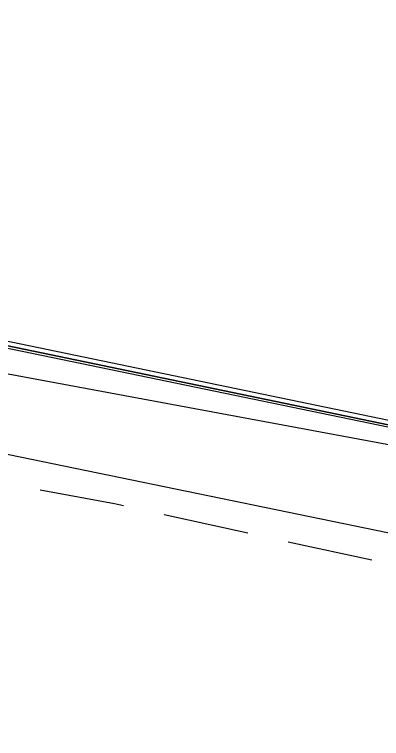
# Model space of a CAD drawing. Header units: feet. Extents: x -84 to 198, y -22 to 181.
# Drawn here: x 108.782 to 110.951, y 149.698 to 153.973 of the extents above; entities that cross this region are included whole.
import ezdxf

# ---------------------------------------------------------------- set-up
doc = ezdxf.new("R2010")
doc.units = ezdxf.units.FT
doc.layers.add('A-AREA-UNIDAD', color=30, linetype='CONTINUOUS')
doc.layers.add('A-LINEA', color=7, linetype='CONTINUOUS')

msp = doc.modelspace()

# ---------------------------------------------------------------- linework, layer by layer
at = {"layer": 'A-AREA-UNIDAD'}
msp.add_lwpolyline([(134, 143.5378), (130.912, 144.9422), (130.4, 144.9422), (130.208, 145.2622), (127.168, 146.4889), (126.672, 146.4889), (126.64, 146.7022), (123.52, 147.8578), (122.88, 147.8933), (122.848, 148.0889), (115.808, 150.2578), (115.2, 150.2578), (115.168, 150.4178), (111.328, 151.2178), (111.28, 151.3778), (104, 152.7289), (99.072, 153.3689), (92.192, 153.9022), (87.92, 153.9733)], dxfattribs=at)
at = {"layer": 'A-LINEA'}
for p, q in [((107.6933, 151.5911), (111.32, 150.8444)), ((107.6933, 151.5911), (111.32, 150.8444)), ((110.16, 150.9111), (109.6667, 151.0178)), ((110.16, 150.9111), (109.6667, 151.0178)), ((110.8933, 150.7511), (110.4, 150.8578)), ((110.8933, 150.7511), (110.4, 150.8578))]:
    msp.add_line(p, q, dxfattribs=at)
for points in [[(107.6933, 152.2311), (107.7067, 152.2311), (111.56, 151.4311), (111.56, 151.4178), (107.6933, 152.2178), (107.6933, 152.2311)], [(107.6933, 152.2311), (107.7067, 152.2311), (111.56, 151.4311), (111.56, 151.4178), (107.6933, 152.2178), (107.6933, 152.2311)], [(107.7067, 152.2578), (111.5733, 151.4578), (111.5733, 151.4311), (111.56, 151.4311), (107.7067, 152.2311), (107.7067, 152.2444), (107.7067, 152.2578)], [(107.7067, 152.2578), (111.5733, 151.4578), (111.5733, 151.4311), (111.56, 151.4311), (107.7067, 152.2311), (107.7067, 152.2444), (107.7067, 152.2578)], [(109.4267, 151.0711), (109.3733, 151.0844), (108.9333, 151.1644)], [(109.4267, 151.0711), (109.3733, 151.0844), (108.9333, 151.1644)]]:
    msp.add_lwpolyline(points, dxfattribs=at)

doc.saveas('drawing.dxf')
